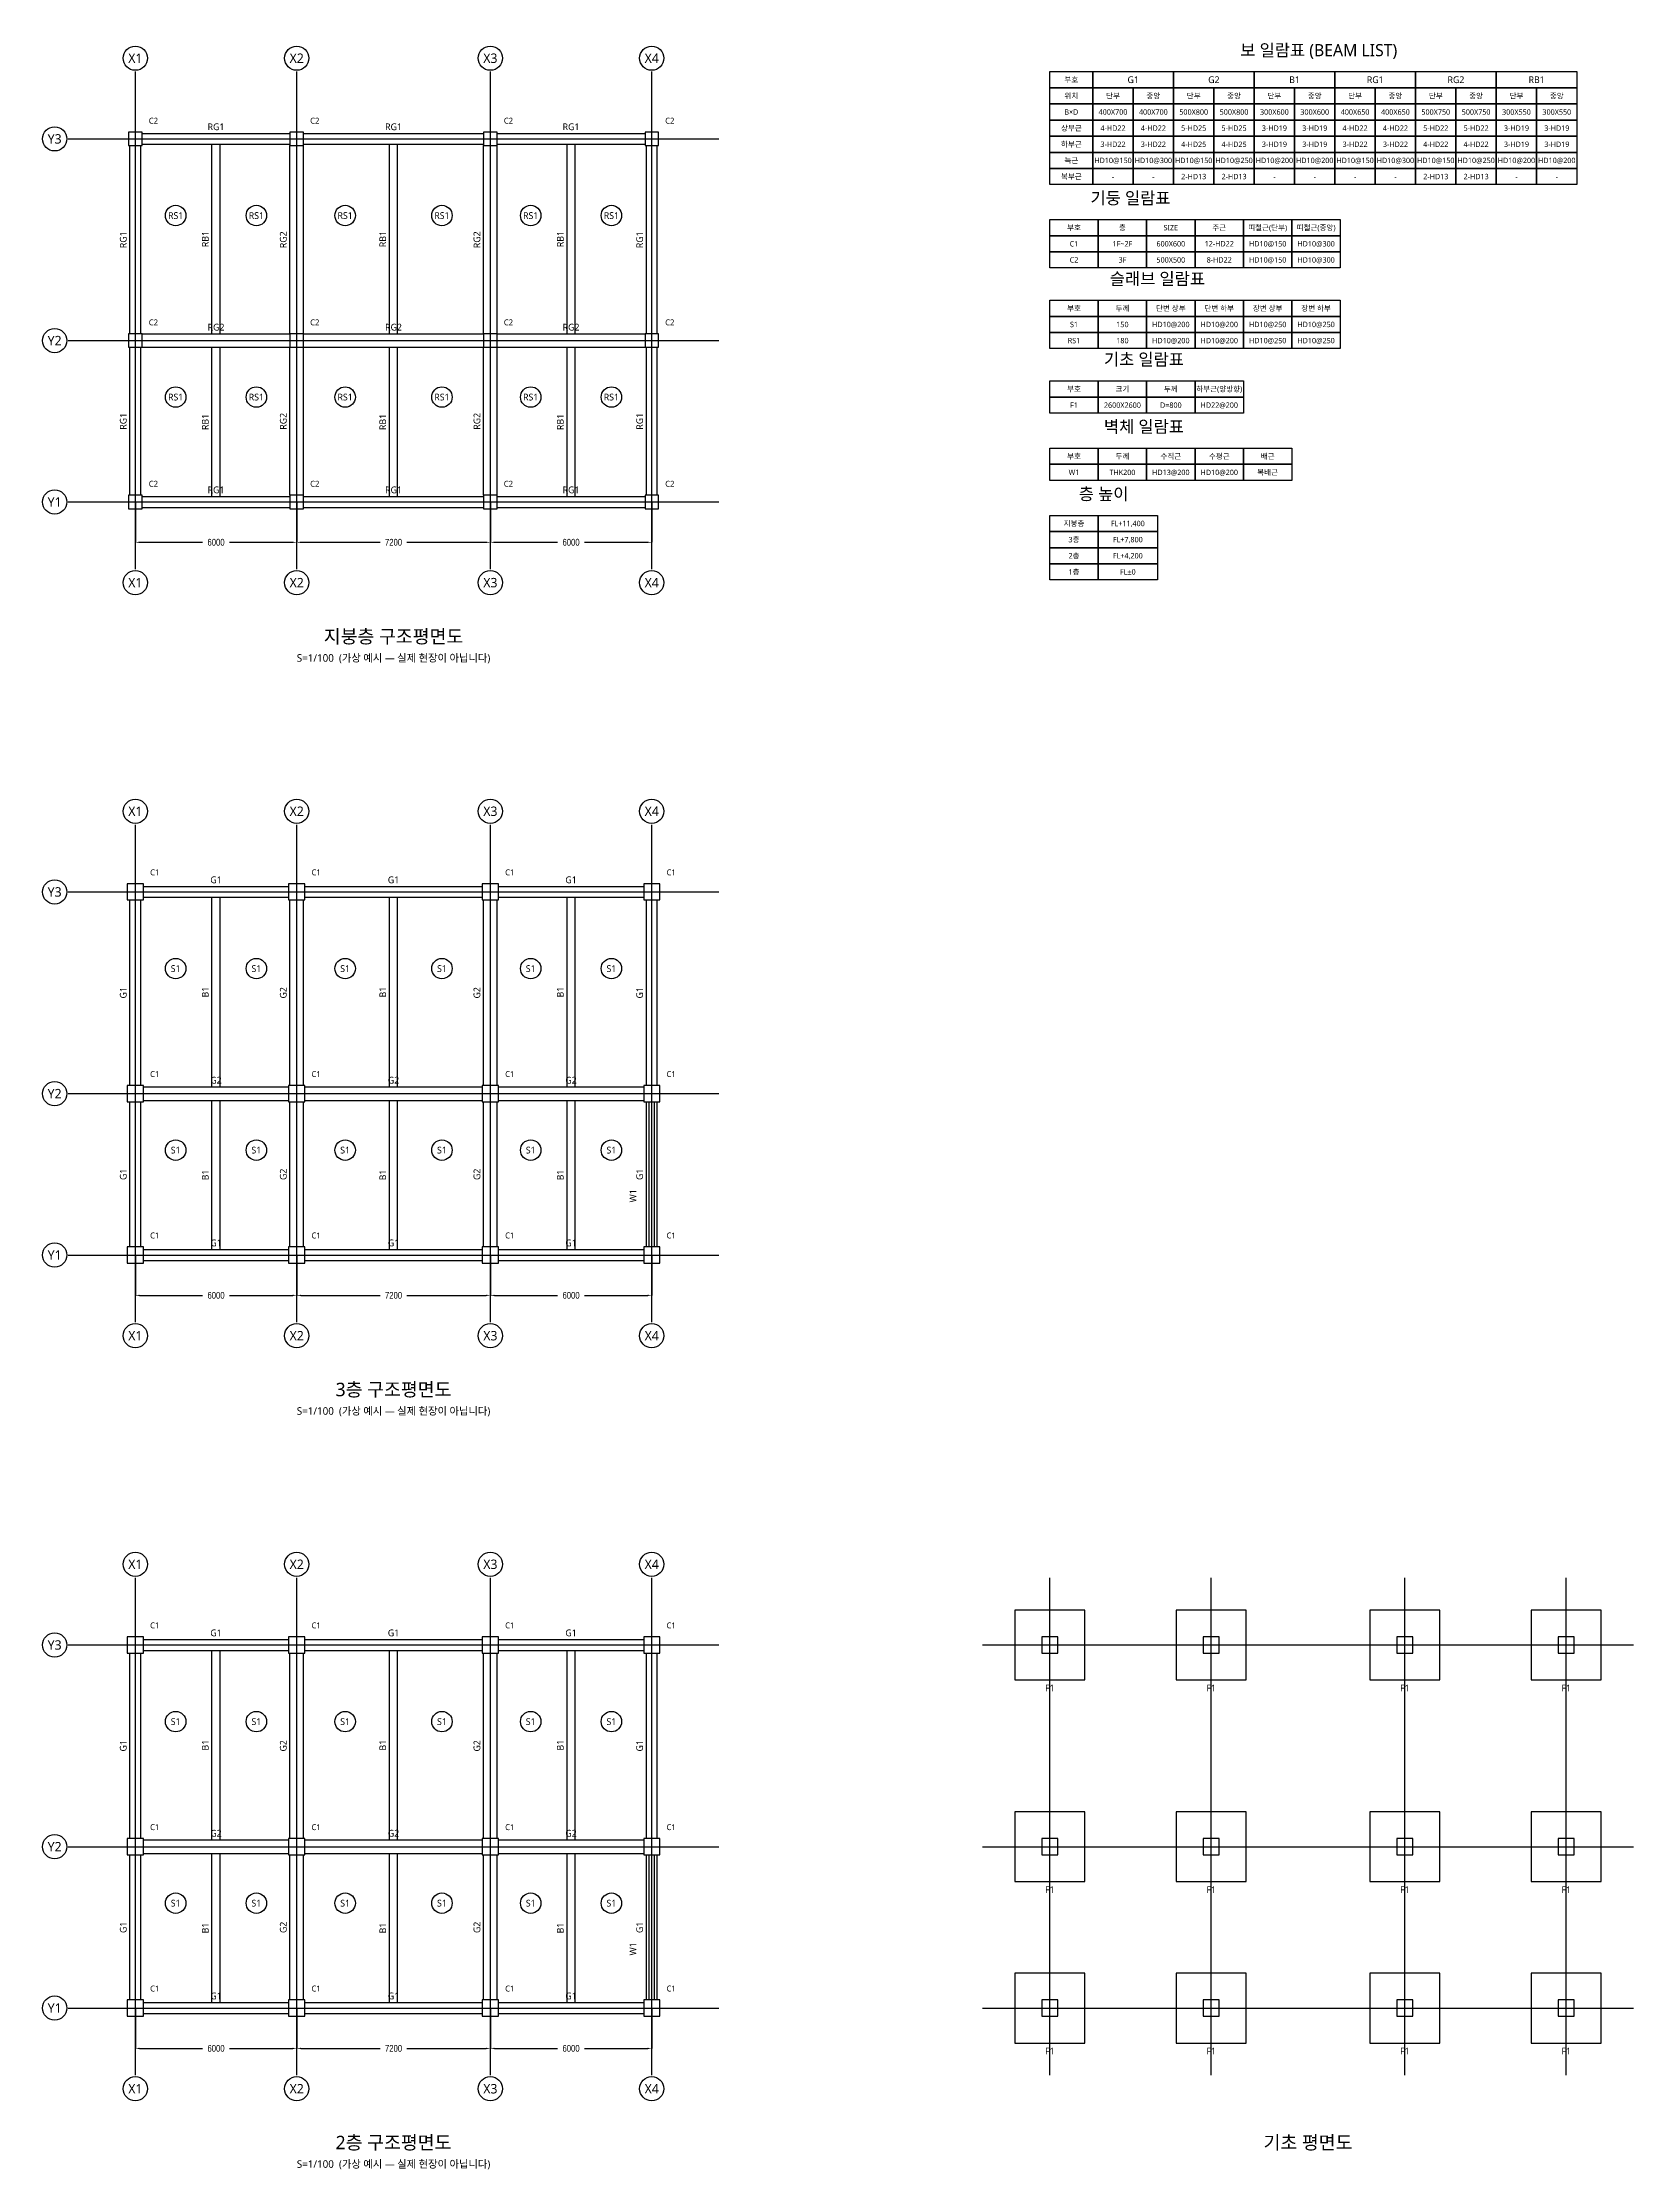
# Model space of a CAD drawing. Header units: millimetres. Extents: x -3450 to 55700, y -6002 to 73083.
import ezdxf
from ezdxf.enums import TextEntityAlignment as Align

# ---------------------------------------------------------------- set-up
doc = ezdxf.new("R2010")
doc.units = ezdxf.units.MM
for name, color, linetype in [('S-BEAM', 3, 'Continuous'), ('S-BEAM-TXT', 2, 'Continuous'), ('S-COLU', 7, 'Continuous'), ('S-DIMS', 8, 'Continuous'), ('S-FOOT', 6, 'Continuous'), ('S-GRID', 1, 'Continuous'), ('S-SLAB-TXT', 4, 'Continuous'), ('S-TABLE', 7, 'Continuous'), ('S-TABLE-TXT', 7, 'Continuous'), ('S-TITLE', 7, 'Continuous'), ('S-WALL', 5, 'Continuous')]:
    doc.layers.add(name, color=color, linetype=linetype)
doc.styles.add('KOR', font='malgun.ttf')
doc.styles.add('OpenSansCondensed-Light', font='OpenSansCondensed-Light.ttf')
doc.dimstyles.get("Standard").update_dxf_attribs({"dimtxt": 2.5, "dimasz": 2.5, "dimexe": 1.25, "dimexo": 0.625, "dimtad": 1, "dimcen": 2.5, "dimazin": 3, "dimtfac": 1, "dimtmove": 0, "dimatfit": 3})

# ---------------------------------------------------------------- blocks, each defined once
blk = doc.blocks.new('_CLOSEDFILLED')
at = {"color": 0, "linetype": 'BYBLOCK'}
blk.add_solid([(-1, 0.16), (0, 0), (-1, -0.16)], dxfattribs=at)
blk = doc.blocks.new('*D1')
for p, q in [((0, 0), (0, -1500)), ((6000, 0), (6000, -1500)), ((150, -1500), (2500, -1500)), ((3500, -1500), (5850, -1500))]:
    blk.add_line(p, q)
at = {"layer": 'Defpoints'}
for p in [(0, 0), (6000, 0), (0, -1500)]:
    blk.add_point(p, dxfattribs=at)
at = {"layer": 'S-DIMS', "xscale": 150, "yscale": 150, "rotation": 180}
blk.add_blockref('_CLOSEDFILLED', (0, -1500), dxfattribs=at)
at = {"layer": 'S-DIMS', "xscale": 150, "yscale": 150}
blk.add_blockref('_CLOSEDFILLED', (6000, -1500), dxfattribs=at)
at = {"layer": 'S-DIMS', "insert": (3000, -1500), "char_height": 250, "attachment_point": 5, "style": 'OpenSansCondensed-Light'}
blk.add_mtext('6000', dxfattribs=at)
blk = doc.blocks.new('*D2')
for p, q in [((6000, 0), (6000, -1500)), ((13200, 0), (13200, -1500)), ((6150, -1500), (9100, -1500)), ((10100, -1500), (13050, -1500))]:
    blk.add_line(p, q)
at = {"layer": 'Defpoints'}
for p in [(6000, 0), (13200, 0), (6000, -1500)]:
    blk.add_point(p, dxfattribs=at)
at = {"layer": 'S-DIMS', "xscale": 150, "yscale": 150, "rotation": 180}
blk.add_blockref('_CLOSEDFILLED', (6000, -1500), dxfattribs=at)
at = {"layer": 'S-DIMS', "xscale": 150, "yscale": 150}
blk.add_blockref('_CLOSEDFILLED', (13200, -1500), dxfattribs=at)
at = {"layer": 'S-DIMS', "insert": (9600, -1500), "char_height": 250, "attachment_point": 5, "style": 'OpenSansCondensed-Light'}
blk.add_mtext('7200', dxfattribs=at)
blk = doc.blocks.new('*D3')
for p, q in [((13200, 0), (13200, -1500)), ((19200, 0), (19200, -1500)), ((13350, -1500), (15700, -1500)), ((16700, -1500), (19050, -1500))]:
    blk.add_line(p, q)
at = {"layer": 'Defpoints'}
for p in [(13200, 0), (19200, 0), (13200, -1500)]:
    blk.add_point(p, dxfattribs=at)
at = {"layer": 'S-DIMS', "xscale": 150, "yscale": 150, "rotation": 180}
blk.add_blockref('_CLOSEDFILLED', (13200, -1500), dxfattribs=at)
at = {"layer": 'S-DIMS', "xscale": 150, "yscale": 150}
blk.add_blockref('_CLOSEDFILLED', (19200, -1500), dxfattribs=at)
at = {"layer": 'S-DIMS', "insert": (16200, -1500), "char_height": 250, "attachment_point": 5, "style": 'OpenSansCondensed-Light'}
blk.add_mtext('6000', dxfattribs=at)
blk = doc.blocks.new('*D4')
for p, q in [((0, 28000), (0, 26500)), ((6000, 28000), (6000, 26500)), ((150, 26500), (2500, 26500)), ((3500, 26500), (5850, 26500))]:
    blk.add_line(p, q)
at = {"layer": 'Defpoints'}
for p in [(0, 28000), (6000, 28000), (0, 26500)]:
    blk.add_point(p, dxfattribs=at)
at = {"layer": 'S-DIMS', "xscale": 150, "yscale": 150, "rotation": 180}
blk.add_blockref('_CLOSEDFILLED', (0, 26500), dxfattribs=at)
at = {"layer": 'S-DIMS', "xscale": 150, "yscale": 150}
blk.add_blockref('_CLOSEDFILLED', (6000, 26500), dxfattribs=at)
at = {"layer": 'S-DIMS', "insert": (3000, 26500), "char_height": 250, "attachment_point": 5, "style": 'OpenSansCondensed-Light'}
blk.add_mtext('6000', dxfattribs=at)
blk = doc.blocks.new('*D5')
for p, q in [((6000, 28000), (6000, 26500)), ((13200, 28000), (13200, 26500)), ((6150, 26500), (9100, 26500)), ((10100, 26500), (13050, 26500))]:
    blk.add_line(p, q)
at = {"layer": 'Defpoints'}
for p in [(6000, 28000), (13200, 28000), (6000, 26500)]:
    blk.add_point(p, dxfattribs=at)
at = {"layer": 'S-DIMS', "xscale": 150, "yscale": 150, "rotation": 180}
blk.add_blockref('_CLOSEDFILLED', (6000, 26500), dxfattribs=at)
at = {"layer": 'S-DIMS', "xscale": 150, "yscale": 150}
blk.add_blockref('_CLOSEDFILLED', (13200, 26500), dxfattribs=at)
at = {"layer": 'S-DIMS', "insert": (9600, 26500), "char_height": 250, "attachment_point": 5, "style": 'OpenSansCondensed-Light'}
blk.add_mtext('7200', dxfattribs=at)
blk = doc.blocks.new('*D6')
for p, q in [((13200, 28000), (13200, 26500)), ((19200, 28000), (19200, 26500)), ((13350, 26500), (15700, 26500)), ((16700, 26500), (19050, 26500))]:
    blk.add_line(p, q)
at = {"layer": 'Defpoints'}
for p in [(13200, 28000), (19200, 28000), (13200, 26500)]:
    blk.add_point(p, dxfattribs=at)
at = {"layer": 'S-DIMS', "xscale": 150, "yscale": 150, "rotation": 180}
blk.add_blockref('_CLOSEDFILLED', (13200, 26500), dxfattribs=at)
at = {"layer": 'S-DIMS', "xscale": 150, "yscale": 150}
blk.add_blockref('_CLOSEDFILLED', (19200, 26500), dxfattribs=at)
at = {"layer": 'S-DIMS', "insert": (16200, 26500), "char_height": 250, "attachment_point": 5, "style": 'OpenSansCondensed-Light'}
blk.add_mtext('6000', dxfattribs=at)
blk = doc.blocks.new('*D7')
for p, q in [((0, 56000), (0, 54500)), ((6000, 56000), (6000, 54500)), ((150, 54500), (2500, 54500)), ((3500, 54500), (5850, 54500))]:
    blk.add_line(p, q)
at = {"layer": 'Defpoints'}
for p in [(0, 56000), (6000, 56000), (0, 54500)]:
    blk.add_point(p, dxfattribs=at)
at = {"layer": 'S-DIMS', "xscale": 150, "yscale": 150, "rotation": 180}
blk.add_blockref('_CLOSEDFILLED', (0, 54500), dxfattribs=at)
at = {"layer": 'S-DIMS', "xscale": 150, "yscale": 150}
blk.add_blockref('_CLOSEDFILLED', (6000, 54500), dxfattribs=at)
at = {"layer": 'S-DIMS', "insert": (3000, 54500), "char_height": 250, "attachment_point": 5, "style": 'OpenSansCondensed-Light'}
blk.add_mtext('6000', dxfattribs=at)
blk = doc.blocks.new('*D8')
for p, q in [((6000, 56000), (6000, 54500)), ((13200, 56000), (13200, 54500)), ((6150, 54500), (9100, 54500)), ((10100, 54500), (13050, 54500))]:
    blk.add_line(p, q)
at = {"layer": 'Defpoints'}
for p in [(6000, 56000), (13200, 56000), (6000, 54500)]:
    blk.add_point(p, dxfattribs=at)
at = {"layer": 'S-DIMS', "xscale": 150, "yscale": 150, "rotation": 180}
blk.add_blockref('_CLOSEDFILLED', (6000, 54500), dxfattribs=at)
at = {"layer": 'S-DIMS', "xscale": 150, "yscale": 150}
blk.add_blockref('_CLOSEDFILLED', (13200, 54500), dxfattribs=at)
at = {"layer": 'S-DIMS', "insert": (9600, 54500), "char_height": 250, "attachment_point": 5, "style": 'OpenSansCondensed-Light'}
blk.add_mtext('7200', dxfattribs=at)
blk = doc.blocks.new('*D9')
for p, q in [((13200, 56000), (13200, 54500)), ((19200, 56000), (19200, 54500)), ((13350, 54500), (15700, 54500)), ((16700, 54500), (19050, 54500))]:
    blk.add_line(p, q)
at = {"layer": 'Defpoints'}
for p in [(13200, 56000), (19200, 56000), (13200, 54500)]:
    blk.add_point(p, dxfattribs=at)
at = {"layer": 'S-DIMS', "xscale": 150, "yscale": 150, "rotation": 180}
blk.add_blockref('_CLOSEDFILLED', (13200, 54500), dxfattribs=at)
at = {"layer": 'S-DIMS', "xscale": 150, "yscale": 150}
blk.add_blockref('_CLOSEDFILLED', (19200, 54500), dxfattribs=at)
at = {"layer": 'S-DIMS', "insert": (16200, 54500), "char_height": 250, "attachment_point": 5, "style": 'OpenSansCondensed-Light'}
blk.add_mtext('6000', dxfattribs=at)

msp = doc.modelspace()

# ---------------------------------------------------------------- linework, layer by layer
at = {"layer": 'S-BEAM'}
for p, q in [((250, 69700), (5750, 69700)), ((6250, 69700), (12950, 69700)), ((13450, 69700), (18950, 69700)), ((-200, 62250), (-200, 69250)), ((200, 62250), (200, 69250)), ((250, 69300), (5750, 69300)), ((2850, 62250), (2850, 69300)), ((3150, 62250), (3150, 69300)), ((5750, 62250), (5750, 69250)), ((6250, 69300), (12950, 69300)), ((6250, 62250), (6250, 69250)), ((9450, 62250), (9450, 69300)), ((9750, 62250), (9750, 69300)), ((12950, 62250), (12950, 69250)), ((13450, 69300), (18950, 69300)), ((13450, 62250), (13450, 69250)), ((16050, 62250), (16050, 69300)), ((16350, 62250), (16350, 69300)), ((19000, 62250), (19000, 69250)), ((19400, 62250), (19400, 69250)), ((-200, 56250), (-200, 61750)), ((200, 56250), (200, 61750)), ((250, 62250), (5750, 62250)), ((250, 61750), (5750, 61750)), ((2850, 56200), (2850, 61750)), ((3150, 56200), (3150, 61750)), ((5750, 56250), (5750, 61750)), ((6250, 62250), (12950, 62250)), ((6250, 61750), (12950, 61750)), ((6250, 56250), (6250, 61750)), ((9450, 56200), (9450, 61750)), ((9750, 56200), (9750, 61750)), ((12950, 56250), (12950, 61750)), ((13450, 62250), (18950, 62250)), ((13450, 61750), (18950, 61750)), ((13450, 56250), (13450, 61750)), ((16050, 56200), (16050, 61750)), ((16350, 56200), (16350, 61750)), ((19000, 56250), (19000, 61750)), ((19400, 56250), (19400, 61750)), ((250, 56200), (5750, 56200)), ((6250, 56200), (12950, 56200)), ((13450, 56200), (18950, 56200)), ((250, 55800), (5750, 55800)), ((6250, 55800), (12950, 55800)), ((13450, 55800), (18950, 55800)), ((-200, 34300), (-200, 41200)), ((200, 34300), (200, 41200)), ((300, 41700), (5700, 41700)), ((300, 41300), (5700, 41300)), ((2850, 34250), (2850, 41300)), ((3150, 34250), (3150, 41300)), ((5750, 34300), (5750, 41200)), ((6250, 34300), (6250, 41200)), ((6300, 41700), (12900, 41700)), ((6300, 41300), (12900, 41300)), ((9450, 34250), (9450, 41300)), ((9750, 34250), (9750, 41300)), ((12950, 34300), (12950, 41200)), ((13450, 34300), (13450, 41200)), ((13500, 41700), (18900, 41700)), ((13500, 41300), (18900, 41300)), ((16050, 34250), (16050, 41300)), ((16350, 34250), (16350, 41300)), ((19000, 34300), (19000, 41200)), ((19400, 34300), (19400, 41200)), ((300, 34250), (5700, 34250)), ((6300, 34250), (12900, 34250)), ((13500, 34250), (18900, 34250)), ((-200, 28300), (-200, 33700)), ((200, 28300), (200, 33700)), ((300, 33750), (5700, 33750)), ((2850, 28200), (2850, 33750)), ((3150, 28200), (3150, 33750)), ((5750, 28300), (5750, 33700)), ((6250, 28300), (6250, 33700)), ((6300, 33750), (12900, 33750)), ((9450, 28200), (9450, 33750)), ((9750, 28200), (9750, 33750)), ((12950, 28300), (12950, 33700)), ((13450, 28300), (13450, 33700)), ((13500, 33750), (18900, 33750)), ((16050, 28200), (16050, 33750)), ((16350, 28200), (16350, 33750)), ((19000, 28300), (19000, 33700)), ((19400, 28300), (19400, 33700)), ((300, 28200), (5700, 28200)), ((300, 27800), (5700, 27800)), ((6300, 28200), (12900, 28200)), ((6300, 27800), (12900, 27800)), ((13500, 28200), (18900, 28200)), ((13500, 27800), (18900, 27800)), ((300, 13700), (5700, 13700)), ((6300, 13700), (12900, 13700)), ((13500, 13700), (18900, 13700)), ((-200, 6300), (-200, 13200)), ((200, 6300), (200, 13200)), ((300, 13300), (5700, 13300)), ((2850, 6250), (2850, 13300)), ((3150, 6250), (3150, 13300)), ((5750, 6300), (5750, 13200)), ((6250, 6300), (6250, 13200)), ((6300, 13300), (12900, 13300)), ((9450, 6250), (9450, 13300)), ((9750, 6250), (9750, 13300)), ((12950, 6300), (12950, 13200)), ((13450, 6300), (13450, 13200)), ((13500, 13300), (18900, 13300)), ((16050, 6250), (16050, 13300)), ((16350, 6250), (16350, 13300)), ((19000, 6300), (19000, 13200)), ((19400, 6300), (19400, 13200)), ((-200, 300), (-200, 5700)), ((200, 300), (200, 5700)), ((300, 6250), (5700, 6250)), ((300, 5750), (5700, 5750)), ((2850, 200), (2850, 5750)), ((3150, 200), (3150, 5750)), ((5750, 300), (5750, 5700)), ((6250, 300), (6250, 5700)), ((6300, 6250), (12900, 6250)), ((6300, 5750), (12900, 5750)), ((9450, 200), (9450, 5750)), ((9750, 200), (9750, 5750)), ((12950, 300), (12950, 5700)), ((13450, 300), (13450, 5700)), ((13500, 6250), (18900, 6250)), ((13500, 5750), (18900, 5750)), ((16050, 200), (16050, 5750)), ((16350, 200), (16350, 5750)), ((19000, 300), (19000, 5700)), ((19400, 300), (19400, 5700)), ((300, 200), (5700, 200)), ((6300, 200), (12900, 200)), ((13500, 200), (18900, 200)), ((300, -200), (5700, -200)), ((6300, -200), (12900, -200)), ((13500, -200), (18900, -200))]:
    msp.add_line(p, q, dxfattribs=at)
at = {"layer": 'S-COLU'}
for points in [[(-250, 69250), (250, 69250), (250, 69750), (-250, 69750)], [(5750, 69250), (6250, 69250), (6250, 69750), (5750, 69750)], [(12950, 69250), (13450, 69250), (13450, 69750), (12950, 69750)], [(18950, 69250), (19450, 69250), (19450, 69750), (18950, 69750)], [(-250, 61750), (250, 61750), (250, 62250), (-250, 62250)], [(5750, 61750), (6250, 61750), (6250, 62250), (5750, 62250)], [(12950, 61750), (13450, 61750), (13450, 62250), (12950, 62250)], [(18950, 61750), (19450, 61750), (19450, 62250), (18950, 62250)], [(-250, 55750), (250, 55750), (250, 56250), (-250, 56250)], [(5750, 55750), (6250, 55750), (6250, 56250), (5750, 56250)], [(12950, 55750), (13450, 55750), (13450, 56250), (12950, 56250)], [(18950, 55750), (19450, 55750), (19450, 56250), (18950, 56250)], [(-300, 41200), (300, 41200), (300, 41800), (-300, 41800)], [(5700, 41200), (6300, 41200), (6300, 41800), (5700, 41800)], [(12900, 41200), (13500, 41200), (13500, 41800), (12900, 41800)], [(18900, 41200), (19500, 41200), (19500, 41800), (18900, 41800)], [(-300, 33700), (300, 33700), (300, 34300), (-300, 34300)], [(5700, 33700), (6300, 33700), (6300, 34300), (5700, 34300)], [(12900, 33700), (13500, 33700), (13500, 34300), (12900, 34300)], [(18900, 33700), (19500, 33700), (19500, 34300), (18900, 34300)], [(-300, 27700), (300, 27700), (300, 28300), (-300, 28300)], [(5700, 27700), (6300, 27700), (6300, 28300), (5700, 28300)], [(12900, 27700), (13500, 27700), (13500, 28300), (12900, 28300)], [(18900, 27700), (19500, 27700), (19500, 28300), (18900, 28300)], [(-300, 13200), (300, 13200), (300, 13800), (-300, 13800)], [(5700, 13200), (6300, 13200), (6300, 13800), (5700, 13800)], [(12900, 13200), (13500, 13200), (13500, 13800), (12900, 13800)], [(18900, 13200), (19500, 13200), (19500, 13800), (18900, 13800)], [(33700, 13200), (34300, 13200), (34300, 13800), (33700, 13800)], [(39700, 13200), (40300, 13200), (40300, 13800), (39700, 13800)], [(46900, 13200), (47500, 13200), (47500, 13800), (46900, 13800)], [(52900, 13200), (53500, 13200), (53500, 13800), (52900, 13800)], [(-300, 5700), (300, 5700), (300, 6300), (-300, 6300)], [(5700, 5700), (6300, 5700), (6300, 6300), (5700, 6300)], [(12900, 5700), (13500, 5700), (13500, 6300), (12900, 6300)], [(18900, 5700), (19500, 5700), (19500, 6300), (18900, 6300)], [(33700, 5700), (34300, 5700), (34300, 6300), (33700, 6300)], [(39700, 5700), (40300, 5700), (40300, 6300), (39700, 6300)], [(46900, 5700), (47500, 5700), (47500, 6300), (46900, 6300)], [(52900, 5700), (53500, 5700), (53500, 6300), (52900, 6300)], [(-300, -300), (300, -300), (300, 300), (-300, 300)], [(5700, -300), (6300, -300), (6300, 300), (5700, 300)], [(12900, -300), (13500, -300), (13500, 300), (12900, 300)], [(18900, -300), (19500, -300), (19500, 300), (18900, 300)], [(33700, -300), (34300, -300), (34300, 300), (33700, 300)], [(39700, -300), (40300, -300), (40300, 300), (39700, 300)], [(46900, -300), (47500, -300), (47500, 300), (46900, 300)], [(52900, -300), (53500, -300), (53500, 300), (52900, 300)]]:
    msp.add_lwpolyline(points, close=True, dxfattribs=at)
at = {"layer": 'S-FOOT'}
for points in [[(32700, 12200), (35300, 12200), (35300, 14800), (32700, 14800)], [(38700, 12200), (41300, 12200), (41300, 14800), (38700, 14800)], [(45900, 12200), (48500, 12200), (48500, 14800), (45900, 14800)], [(51900, 12200), (54500, 12200), (54500, 14800), (51900, 14800)], [(32700, 4700), (35300, 4700), (35300, 7300), (32700, 7300)], [(38700, 4700), (41300, 4700), (41300, 7300), (38700, 7300)], [(45900, 4700), (48500, 4700), (48500, 7300), (45900, 7300)], [(51900, 4700), (54500, 4700), (54500, 7300), (51900, 7300)], [(32700, -1300), (35300, -1300), (35300, 1300), (32700, 1300)], [(38700, -1300), (41300, -1300), (41300, 1300), (38700, 1300)], [(45900, -1300), (48500, -1300), (48500, 1300), (45900, 1300)], [(51900, -1300), (54500, -1300), (54500, 1300), (51900, 1300)]]:
    msp.add_lwpolyline(points, close=True, dxfattribs=at)
at = {"layer": 'S-GRID'}
for p, q in [((0, 53500), (0, 72000)), ((6000, 53500), (6000, 72000)), ((13200, 53500), (13200, 72000)), ((19200, 53500), (19200, 72000)), ((-2500, 69500), (21700, 69500)), ((-2500, 62000), (21700, 62000)), ((-2500, 56000), (21700, 56000)), ((0, 25500), (0, 44000)), ((6000, 25500), (6000, 44000)), ((13200, 25500), (13200, 44000)), ((19200, 25500), (19200, 44000)), ((-2500, 41500), (21700, 41500)), ((-2500, 34000), (21700, 34000)), ((-2500, 28000), (21700, 28000)), ((0, -2500), (0, 16000)), ((6000, -2500), (6000, 16000)), ((13200, -2500), (13200, 16000)), ((19200, -2500), (19200, 16000)), ((34000, -2500), (34000, 16000)), ((40000, -2500), (40000, 16000)), ((47200, -2500), (47200, 16000)), ((53200, -2500), (53200, 16000)), ((-2500, 13500), (21700, 13500)), ((31500, 13500), (55700, 13500)), ((-2500, 6000), (21700, 6000)), ((31500, 6000), (55700, 6000)), ((-2500, 0), (21700, 0)), ((31500, 0), (55700, 0))]:
    msp.add_line(p, q, dxfattribs=at)
for centre in [(0, 72500), (6000, 72500), (13200, 72500), (19200, 72500), (-3000, 69500), (-3000, 62000), (-3000, 56000), (0, 53000), (6000, 53000), (13200, 53000), (19200, 53000), (0, 44500), (6000, 44500), (13200, 44500), (19200, 44500), (-3000, 41500), (-3000, 34000), (-3000, 28000), (0, 25000), (6000, 25000), (13200, 25000), (19200, 25000), (0, 16500), (6000, 16500), (13200, 16500), (19200, 16500), (-3000, 13500), (-3000, 6000), (-3000, 0), (0, -3000), (6000, -3000), (13200, -3000), (19200, -3000)]:
    msp.add_circle(centre, 450, dxfattribs=at)
at = {"layer": 'S-SLAB-TXT'}
for centre in [(1500, 66650), (4500, 66650), (7800, 66650), (11400, 66650), (14700, 66650), (17700, 66650), (1500, 59900), (4500, 59900), (7800, 59900), (11400, 59900), (14700, 59900), (17700, 59900), (1500, 38650), (4500, 38650), (7800, 38650), (11400, 38650), (14700, 38650), (17700, 38650), (1500, 31900), (4500, 31900), (7800, 31900), (11400, 31900), (14700, 31900), (17700, 31900), (1500, 10650), (4500, 10650), (7800, 10650), (11400, 10650), (14700, 10650), (17700, 10650), (1500, 3900), (4500, 3900), (7800, 3900), (11400, 3900), (14700, 3900), (17700, 3900)]:
    msp.add_circle(centre, 380, dxfattribs=at)
at = {"layer": 'S-TABLE'}
for points in [[(34000, 72000), (35600, 72000), (35600, 71400), (34000, 71400)], [(35600, 72000), (38600, 72000), (38600, 71400), (35600, 71400)], [(38600, 72000), (41600, 72000), (41600, 71400), (38600, 71400)], [(41600, 72000), (44600, 72000), (44600, 71400), (41600, 71400)], [(44600, 72000), (47600, 72000), (47600, 71400), (44600, 71400)], [(47600, 72000), (50600, 72000), (50600, 71400), (47600, 71400)], [(50600, 72000), (53600, 72000), (53600, 71400), (50600, 71400)], [(34000, 71400), (35600, 71400), (35600, 70800), (34000, 70800)], [(35600, 71400), (37100, 71400), (37100, 70800), (35600, 70800)], [(37100, 71400), (38600, 71400), (38600, 70800), (37100, 70800)], [(38600, 71400), (40100, 71400), (40100, 70800), (38600, 70800)], [(40100, 71400), (41600, 71400), (41600, 70800), (40100, 70800)], [(41600, 71400), (43100, 71400), (43100, 70800), (41600, 70800)], [(43100, 71400), (44600, 71400), (44600, 70800), (43100, 70800)], [(44600, 71400), (46100, 71400), (46100, 70800), (44600, 70800)], [(46100, 71400), (47600, 71400), (47600, 70800), (46100, 70800)], [(47600, 71400), (49100, 71400), (49100, 70800), (47600, 70800)], [(49100, 71400), (50600, 71400), (50600, 70800), (49100, 70800)], [(50600, 71400), (52100, 71400), (52100, 70800), (50600, 70800)], [(52100, 71400), (53600, 71400), (53600, 70800), (52100, 70800)], [(34000, 70800), (35600, 70800), (35600, 70200), (34000, 70200)], [(35600, 70800), (37100, 70800), (37100, 70200), (35600, 70200)], [(37100, 70800), (38600, 70800), (38600, 70200), (37100, 70200)], [(38600, 70800), (40100, 70800), (40100, 70200), (38600, 70200)], [(40100, 70800), (41600, 70800), (41600, 70200), (40100, 70200)], [(41600, 70800), (43100, 70800), (43100, 70200), (41600, 70200)], [(43100, 70800), (44600, 70800), (44600, 70200), (43100, 70200)], [(44600, 70800), (46100, 70800), (46100, 70200), (44600, 70200)], [(46100, 70800), (47600, 70800), (47600, 70200), (46100, 70200)], [(47600, 70800), (49100, 70800), (49100, 70200), (47600, 70200)], [(49100, 70800), (50600, 70800), (50600, 70200), (49100, 70200)], [(50600, 70800), (52100, 70800), (52100, 70200), (50600, 70200)], [(52100, 70800), (53600, 70800), (53600, 70200), (52100, 70200)], [(34000, 70200), (35600, 70200), (35600, 69600), (34000, 69600)], [(34000, 69600), (35600, 69600), (35600, 69000), (34000, 69000)], [(35600, 70200), (37100, 70200), (37100, 69600), (35600, 69600)], [(35600, 69600), (37100, 69600), (37100, 69000), (35600, 69000)], [(37100, 70200), (38600, 70200), (38600, 69600), (37100, 69600)], [(37100, 69600), (38600, 69600), (38600, 69000), (37100, 69000)], [(38600, 70200), (40100, 70200), (40100, 69600), (38600, 69600)], [(38600, 69600), (40100, 69600), (40100, 69000), (38600, 69000)], [(40100, 70200), (41600, 70200), (41600, 69600), (40100, 69600)], [(40100, 69600), (41600, 69600), (41600, 69000), (40100, 69000)], [(41600, 70200), (43100, 70200), (43100, 69600), (41600, 69600)], [(41600, 69600), (43100, 69600), (43100, 69000), (41600, 69000)], [(43100, 70200), (44600, 70200), (44600, 69600), (43100, 69600)], [(43100, 69600), (44600, 69600), (44600, 69000), (43100, 69000)], [(44600, 70200), (46100, 70200), (46100, 69600), (44600, 69600)], [(44600, 69600), (46100, 69600), (46100, 69000), (44600, 69000)], [(46100, 70200), (47600, 70200), (47600, 69600), (46100, 69600)], [(46100, 69600), (47600, 69600), (47600, 69000), (46100, 69000)], [(47600, 70200), (49100, 70200), (49100, 69600), (47600, 69600)], [(47600, 69600), (49100, 69600), (49100, 69000), (47600, 69000)], [(49100, 70200), (50600, 70200), (50600, 69600), (49100, 69600)], [(49100, 69600), (50600, 69600), (50600, 69000), (49100, 69000)], [(50600, 70200), (52100, 70200), (52100, 69600), (50600, 69600)], [(50600, 69600), (52100, 69600), (52100, 69000), (50600, 69000)], [(52100, 70200), (53600, 70200), (53600, 69600), (52100, 69600)], [(52100, 69600), (53600, 69600), (53600, 69000), (52100, 69000)], [(34000, 69000), (35600, 69000), (35600, 68400), (34000, 68400)], [(35600, 69000), (37100, 69000), (37100, 68400), (35600, 68400)], [(37100, 69000), (38600, 69000), (38600, 68400), (37100, 68400)], [(38600, 69000), (40100, 69000), (40100, 68400), (38600, 68400)], [(40100, 69000), (41600, 69000), (41600, 68400), (40100, 68400)], [(41600, 69000), (43100, 69000), (43100, 68400), (41600, 68400)], [(43100, 69000), (44600, 69000), (44600, 68400), (43100, 68400)], [(44600, 69000), (46100, 69000), (46100, 68400), (44600, 68400)], [(46100, 69000), (47600, 69000), (47600, 68400), (46100, 68400)], [(47600, 69000), (49100, 69000), (49100, 68400), (47600, 68400)], [(49100, 69000), (50600, 69000), (50600, 68400), (49100, 68400)], [(50600, 69000), (52100, 69000), (52100, 68400), (50600, 68400)], [(52100, 69000), (53600, 69000), (53600, 68400), (52100, 68400)], [(34000, 68400), (35600, 68400), (35600, 67800), (34000, 67800)], [(35600, 68400), (37100, 68400), (37100, 67800), (35600, 67800)], [(37100, 68400), (38600, 68400), (38600, 67800), (37100, 67800)], [(38600, 68400), (40100, 68400), (40100, 67800), (38600, 67800)], [(40100, 68400), (41600, 68400), (41600, 67800), (40100, 67800)], [(41600, 68400), (43100, 68400), (43100, 67800), (41600, 67800)], [(43100, 68400), (44600, 68400), (44600, 67800), (43100, 67800)], [(44600, 68400), (46100, 68400), (46100, 67800), (44600, 67800)], [(46100, 68400), (47600, 68400), (47600, 67800), (46100, 67800)], [(47600, 68400), (49100, 68400), (49100, 67800), (47600, 67800)], [(49100, 68400), (50600, 68400), (50600, 67800), (49100, 67800)], [(50600, 68400), (52100, 68400), (52100, 67800), (50600, 67800)], [(52100, 68400), (53600, 68400), (53600, 67800), (52100, 67800)], [(34000, 66500), (35800, 66500), (35800, 65900), (34000, 65900)], [(35800, 66500), (37600, 66500), (37600, 65900), (35800, 65900)], [(37600, 66500), (39400, 66500), (39400, 65900), (37600, 65900)], [(39400, 66500), (41200, 66500), (41200, 65900), (39400, 65900)], [(41200, 66500), (43000, 66500), (43000, 65900), (41200, 65900)], [(43000, 66500), (44800, 66500), (44800, 65900), (43000, 65900)], [(34000, 65900), (35800, 65900), (35800, 65300), (34000, 65300)], [(35800, 65900), (37600, 65900), (37600, 65300), (35800, 65300)], [(37600, 65900), (39400, 65900), (39400, 65300), (37600, 65300)], [(39400, 65900), (41200, 65900), (41200, 65300), (39400, 65300)], [(41200, 65900), (43000, 65900), (43000, 65300), (41200, 65300)], [(43000, 65900), (44800, 65900), (44800, 65300), (43000, 65300)], [(34000, 65300), (35800, 65300), (35800, 64700), (34000, 64700)], [(35800, 65300), (37600, 65300), (37600, 64700), (35800, 64700)], [(37600, 65300), (39400, 65300), (39400, 64700), (37600, 64700)], [(39400, 65300), (41200, 65300), (41200, 64700), (39400, 64700)], [(41200, 65300), (43000, 65300), (43000, 64700), (41200, 64700)], [(43000, 65300), (44800, 65300), (44800, 64700), (43000, 64700)], [(34000, 63500), (35800, 63500), (35800, 62900), (34000, 62900)], [(35800, 63500), (37600, 63500), (37600, 62900), (35800, 62900)], [(37600, 63500), (39400, 63500), (39400, 62900), (37600, 62900)], [(39400, 63500), (41200, 63500), (41200, 62900), (39400, 62900)], [(41200, 63500), (43000, 63500), (43000, 62900), (41200, 62900)], [(43000, 63500), (44800, 63500), (44800, 62900), (43000, 62900)], [(34000, 62900), (35800, 62900), (35800, 62300), (34000, 62300)], [(35800, 62900), (37600, 62900), (37600, 62300), (35800, 62300)], [(37600, 62900), (39400, 62900), (39400, 62300), (37600, 62300)], [(39400, 62900), (41200, 62900), (41200, 62300), (39400, 62300)], [(41200, 62900), (43000, 62900), (43000, 62300), (41200, 62300)], [(43000, 62900), (44800, 62900), (44800, 62300), (43000, 62300)], [(34000, 62300), (35800, 62300), (35800, 61700), (34000, 61700)], [(35800, 62300), (37600, 62300), (37600, 61700), (35800, 61700)], [(37600, 62300), (39400, 62300), (39400, 61700), (37600, 61700)], [(39400, 62300), (41200, 62300), (41200, 61700), (39400, 61700)], [(41200, 62300), (43000, 62300), (43000, 61700), (41200, 61700)], [(43000, 62300), (44800, 62300), (44800, 61700), (43000, 61700)], [(34000, 60500), (35800, 60500), (35800, 59900), (34000, 59900)], [(35800, 60500), (37600, 60500), (37600, 59900), (35800, 59900)], [(37600, 60500), (39400, 60500), (39400, 59900), (37600, 59900)], [(39400, 60500), (41200, 60500), (41200, 59900), (39400, 59900)], [(34000, 59900), (35800, 59900), (35800, 59300), (34000, 59300)], [(35800, 59900), (37600, 59900), (37600, 59300), (35800, 59300)], [(37600, 59900), (39400, 59900), (39400, 59300), (37600, 59300)], [(39400, 59900), (41200, 59900), (41200, 59300), (39400, 59300)], [(34000, 58000), (35800, 58000), (35800, 57400), (34000, 57400)], [(35800, 58000), (37600, 58000), (37600, 57400), (35800, 57400)], [(37600, 58000), (39400, 58000), (39400, 57400), (37600, 57400)], [(39400, 58000), (41200, 58000), (41200, 57400), (39400, 57400)], [(41200, 58000), (43000, 58000), (43000, 57400), (41200, 57400)], [(34000, 57400), (35800, 57400), (35800, 56800), (34000, 56800)], [(35800, 57400), (37600, 57400), (37600, 56800), (35800, 56800)], [(37600, 57400), (39400, 57400), (39400, 56800), (37600, 56800)], [(39400, 57400), (41200, 57400), (41200, 56800), (39400, 56800)], [(41200, 57400), (43000, 57400), (43000, 56800), (41200, 56800)], [(34000, 55500), (35800, 55500), (35800, 54900), (34000, 54900)], [(35800, 55500), (38000, 55500), (38000, 54900), (35800, 54900)], [(34000, 54900), (35800, 54900), (35800, 54300), (34000, 54300)], [(35800, 54900), (38000, 54900), (38000, 54300), (35800, 54300)], [(34000, 54300), (35800, 54300), (35800, 53700), (34000, 53700)], [(35800, 54300), (38000, 54300), (38000, 53700), (35800, 53700)], [(34000, 53700), (35800, 53700), (35800, 53100), (34000, 53100)], [(35800, 53700), (38000, 53700), (38000, 53100), (35800, 53100)]]:
    msp.add_lwpolyline(points, close=True, dxfattribs=at)
at = {"layer": 'S-WALL'}
for p, q in [((19100, 28300), (19100, 33700)), ((19300, 28300), (19300, 33700)), ((19100, 300), (19100, 5700)), ((19300, 300), (19300, 5700))]:
    msp.add_line(p, q, dxfattribs=at)

# ---------------------------------------------------------------- texts
at = {"layer": 'S-BEAM-TXT', "style": 'KOR'}
for s, p in [('RG1', (3000, 69950)), ('RG1', (9600, 69950)), ('RG1', (16200, 69950)), ('RG2', (3000, 62500)), ('RG2', (9600, 62500)), ('RG2', (16200, 62500)), ('RG1', (3000, 56450)), ('RG1', (9600, 56450)), ('RG1', (16200, 56450)), ('G1', (3000, 41950)), ('G1', (9600, 41950)), ('G1', (16200, 41950)), ('G2', (3000, 34500)), ('G2', (9600, 34500)), ('G2', (16200, 34500)), ('G1', (3000, 28450)), ('G1', (9600, 28450)), ('G1', (16200, 28450)), ('G1', (3000, 13950)), ('G1', (9600, 13950)), ('G1', (16200, 13950)), ('G2', (3000, 6500)), ('G2', (9600, 6500)), ('G2', (16200, 6500)), ('G1', (3000, 450)), ('G1', (9600, 450)), ('G1', (16200, 450))]:
    msp.add_text(s, height=250, dxfattribs=at).set_placement(p, align=Align.MIDDLE_CENTER)
for s, p in [('RG1', (-450, 65750)), ('RB1', (2600, 65775)), ('RG2', (5500, 65750)), ('RB1', (9200, 65775)), ('RG2', (12700, 65750)), ('RB1', (15800, 65775)), ('RG1', (18750, 65750)), ('RG1', (-450, 59000)), ('RB1', (2600, 58975)), ('RG2', (5500, 59000)), ('RB1', (9200, 58975)), ('RG2', (12700, 59000)), ('RB1', (15800, 58975)), ('RG1', (18750, 59000)), ('G1', (-450, 37750)), ('B1', (2600, 37775)), ('G2', (5500, 37750)), ('B1', (9200, 37775)), ('G2', (12700, 37750)), ('B1', (15800, 37775)), ('G1', (18750, 37750)), ('G1', (-450, 31000)), ('B1', (2600, 30975)), ('G2', (5500, 31000)), ('B1', (9200, 30975)), ('G2', (12700, 31000)), ('B1', (15800, 30975)), ('G1', (18750, 31000)), ('G1', (-450, 9750)), ('B1', (2600, 9775)), ('G2', (5500, 9750)), ('B1', (9200, 9775)), ('G2', (12700, 9750)), ('B1', (15800, 9775)), ('G1', (18750, 9750)), ('G2', (5500, 3000)), ('G2', (12700, 3000)), ('G1', (-450, 3000)), ('B1', (2600, 2975)), ('B1', (9200, 2975)), ('B1', (15800, 2975)), ('G1', (18750, 3000))]:
    msp.add_text(s, height=250, rotation=90, dxfattribs=at).set_placement(p, align=Align.MIDDLE_CENTER)
at = {"layer": 'S-COLU', "style": 'KOR'}
for s, p in [('C2', (500, 70000)), ('C2', (6500, 70000)), ('C2', (13700, 70000)), ('C2', (19700, 70000)), ('C2', (500, 62500)), ('C2', (6500, 62500)), ('C2', (13700, 62500)), ('C2', (19700, 62500)), ('C2', (500, 56500)), ('C2', (6500, 56500)), ('C2', (13700, 56500)), ('C2', (19700, 56500)), ('C1', (550, 42050)), ('C1', (6550, 42050)), ('C1', (13750, 42050)), ('C1', (19750, 42050)), ('C1', (550, 34550)), ('C1', (6550, 34550)), ('C1', (13750, 34550)), ('C1', (19750, 34550)), ('C1', (550, 28550)), ('C1', (6550, 28550)), ('C1', (13750, 28550)), ('C1', (19750, 28550)), ('C1', (550, 14050)), ('C1', (6550, 14050)), ('C1', (13750, 14050)), ('C1', (19750, 14050)), ('C1', (550, 6550)), ('C1', (6550, 6550)), ('C1', (13750, 6550)), ('C1', (19750, 6550)), ('C1', (550, 550)), ('C1', (6550, 550)), ('C1', (13750, 550)), ('C1', (19750, 550))]:
    msp.add_text(s, height=220, dxfattribs=at).set_placement(p, align=Align.BOTTOM_LEFT)
at = {"layer": 'S-FOOT', "style": 'KOR'}
for p in [(34000, 11900), (40000, 11900), (47200, 11900), (53200, 11900), (34000, 4400), (40000, 4400), (47200, 4400), (53200, 4400), (34000, -1600), (40000, -1600), (47200, -1600), (53200, -1600)]:
    msp.add_text('F1', height=250, dxfattribs=at).set_placement(p, align=Align.MIDDLE_CENTER)
at = {"layer": 'S-GRID', "style": 'KOR'}
for s, p in [('X1', (0, 72500)), ('X2', (6000, 72500)), ('X3', (13200, 72500)), ('X4', (19200, 72500)), ('Y3', (-3000, 69500)), ('Y2', (-3000, 62000)), ('Y1', (-3000, 56000)), ('X1', (0, 53000)), ('X2', (6000, 53000)), ('X3', (13200, 53000)), ('X4', (19200, 53000)), ('X1', (0, 44500)), ('X2', (6000, 44500)), ('X3', (13200, 44500)), ('X4', (19200, 44500)), ('Y3', (-3000, 41500)), ('Y2', (-3000, 34000)), ('Y1', (-3000, 28000)), ('X1', (0, 25000)), ('X2', (6000, 25000)), ('X3', (13200, 25000)), ('X4', (19200, 25000)), ('X1', (0, 16500)), ('X2', (6000, 16500)), ('X3', (13200, 16500)), ('X4', (19200, 16500)), ('Y3', (-3000, 13500)), ('Y2', (-3000, 6000)), ('Y1', (-3000, 0)), ('X1', (0, -3000)), ('X2', (6000, -3000)), ('X3', (13200, -3000)), ('X4', (19200, -3000))]:
    msp.add_text(s, height=350, dxfattribs=at).set_placement(p, align=Align.MIDDLE_CENTER)
at = {"layer": 'S-SLAB-TXT', "style": 'KOR'}
for s, p in [('RS1', (1500, 66650)), ('RS1', (4500, 66650)), ('RS1', (7800, 66650)), ('RS1', (11400, 66650)), ('RS1', (14700, 66650)), ('RS1', (17700, 66650)), ('RS1', (1500, 59900)), ('RS1', (4500, 59900)), ('RS1', (7800, 59900)), ('RS1', (11400, 59900)), ('RS1', (14700, 59900)), ('RS1', (17700, 59900)), ('S1', (1500, 38650)), ('S1', (4500, 38650)), ('S1', (7800, 38650)), ('S1', (11400, 38650)), ('S1', (14700, 38650)), ('S1', (17700, 38650)), ('S1', (1500, 31900)), ('S1', (4500, 31900)), ('S1', (7800, 31900)), ('S1', (11400, 31900)), ('S1', (14700, 31900)), ('S1', (17700, 31900)), ('S1', (1500, 10650)), ('S1', (4500, 10650)), ('S1', (7800, 10650)), ('S1', (11400, 10650)), ('S1', (14700, 10650)), ('S1', (17700, 10650)), ('S1', (1500, 3900)), ('S1', (4500, 3900)), ('S1', (7800, 3900)), ('S1', (11400, 3900)), ('S1', (14700, 3900)), ('S1', (17700, 3900))]:
    msp.add_text(s, height=250, dxfattribs=at).set_placement(p, align=Align.MIDDLE_CENTER)
at = {"layer": 'S-TABLE-TXT', "style": 'KOR'}
for s, height, p in [('보 일람표 (BEAM LIST)', 450, (44000, 72800)), ('위치', 200, (34800, 71100)), ('부호', 200, (34800, 71700)), ('단부', 200, (36350, 71100)), ('G1', 250, (37100, 71700)), ('중앙', 200, (37850, 71100)), ('단부', 200, (39350, 71100)), ('G2', 250, (40100, 71700)), ('중앙', 200, (40850, 71100)), ('단부', 200, (42350, 71100)), ('B1', 250, (43100, 71700)), ('중앙', 200, (43850, 71100)), ('단부', 200, (45350, 71100)), ('RG1', 250, (46100, 71700)), ('중앙', 200, (46850, 71100)), ('단부', 200, (48350, 71100)), ('RG2', 250, (49100, 71700)), ('중앙', 200, (49850, 71100)), ('단부', 200, (51350, 71100)), ('RB1', 250, (52100, 71700)), ('중앙', 200, (52850, 71100)), ('B×D', 200, (34800, 70500)), ('400X700', 200, (36350, 70500)), ('400X700', 200, (37850, 70500)), ('500X800', 200, (39350, 70500)), ('500X800', 200, (40850, 70500)), ('300X600', 200, (42350, 70500)), ('300X600', 200, (43850, 70500)), ('400X650', 200, (45350, 70500)), ('400X650', 200, (46850, 70500)), ('500X750', 200, (48350, 70500)), ('500X750', 200, (49850, 70500)), ('300X550', 200, (51350, 70500)), ('300X550', 200, (52850, 70500)), ('상부근', 200, (34800, 69900)), ('4-HD22', 200, (36350, 69900)), ('4-HD22', 200, (37850, 69900)), ('5-HD25', 200, (39350, 69900)), ('5-HD25', 200, (40850, 69900)), ('3-HD19', 200, (42350, 69900)), ('3-HD19', 200, (43850, 69900)), ('4-HD22', 200, (45350, 69900)), ('4-HD22', 200, (46850, 69900)), ('5-HD22', 200, (48350, 69900)), ('5-HD22', 200, (49850, 69900)), ('3-HD19', 200, (51350, 69900)), ('3-HD19', 200, (52850, 69900)), ('하부근', 200, (34800, 69300)), ('늑근', 200, (34800, 68700)), ('3-HD22', 200, (36350, 69300)), ('3-HD22', 200, (37850, 69300)), ('4-HD25', 200, (39350, 69300)), ('4-HD25', 200, (40850, 69300)), ('3-HD19', 200, (42350, 69300)), ('3-HD19', 200, (43850, 69300)), ('3-HD22', 200, (45350, 69300)), ('3-HD22', 200, (46850, 69300)), ('4-HD22', 200, (48350, 69300)), ('4-HD22', 200, (49850, 69300)), ('3-HD19', 200, (51350, 69300)), ('3-HD19', 200, (52850, 69300)), ('복부근', 200, (34800, 68100)), ('HD10@150', 200, (36350, 68700)), ('-', 200, (36350, 68100)), ('HD10@300', 200, (37850, 68700)), ('-', 200, (37850, 68100)), ('HD10@150', 200, (39350, 68700)), ('2-HD13', 200, (39350, 68100)), ('HD10@250', 200, (40850, 68700)), ('2-HD13', 200, (40850, 68100)), ('HD10@200', 200, (42350, 68700)), ('-', 200, (42350, 68100)), ('HD10@200', 200, (43850, 68700)), ('-', 200, (43850, 68100)), ('HD10@150', 200, (45350, 68700)), ('-', 200, (45350, 68100)), ('HD10@300', 200, (46850, 68700)), ('-', 200, (46850, 68100)), ('HD10@150', 200, (48350, 68700)), ('2-HD13', 200, (48350, 68100)), ('HD10@250', 200, (49850, 68700)), ('2-HD13', 200, (49850, 68100)), ('HD10@200', 200, (51350, 68700)), ('-', 200, (51350, 68100)), ('HD10@200', 200, (52850, 68700)), ('-', 200, (52850, 68100)), ('기둥 일람표', 450, (37000, 67300)), ('부호', 200, (34900, 66200)), ('C1', 200, (34900, 65600)), ('1F~2F', 200, (36700, 65600)), ('층', 200, (36700, 66200)), ('600X600', 200, (38500, 65600)), ('SIZE', 200, (38500, 66200)), ('12-HD22', 200, (40300, 65600)), ('주근', 200, (40300, 66200)), ('띠철근(단부)', 200, (42100, 66200)), ('HD10@150', 200, (42100, 65600)), ('띠철근(중앙)', 200, (43900, 66200)), ('HD10@300', 200, (43900, 65600)), ('C2', 200, (34900, 65000)), ('3F', 200, (36700, 65000)), ('500X500', 200, (38500, 65000)), ('8-HD22', 200, (40300, 65000)), ('HD10@150', 200, (42100, 65000)), ('HD10@300', 200, (43900, 65000)), ('슬래브 일람표', 450, (38000, 64300)), ('부호', 200, (34900, 63200)), ('두께', 200, (36700, 63200)), ('단변 상부', 200, (38500, 63200)), ('단변 하부', 200, (40300, 63200)), ('장변 상부', 200, (42100, 63200)), ('장변 하부', 200, (43900, 63200)), ('S1', 200, (34900, 62600)), ('150', 200, (36700, 62600)), ('HD10@200', 200, (38500, 62600)), ('HD10@200', 200, (40300, 62600)), ('HD10@250', 200, (42100, 62600)), ('HD10@250', 200, (43900, 62600)), ('RS1', 200, (34900, 62000)), ('180', 200, (36700, 62000)), ('HD10@200', 200, (38500, 62000)), ('HD10@200', 200, (40300, 62000)), ('HD10@250', 200, (42100, 62000)), ('HD10@250', 200, (43900, 62000)), ('기초 일람표', 450, (37500, 61300)), ('부호', 200, (34900, 60200)), ('크기', 200, (36700, 60200)), ('두께', 200, (38500, 60200)), ('하부근(양방향)', 200, (40300, 60200)), ('F1', 200, (34900, 59600)), ('2600X2600', 200, (36700, 59600)), ('D=800', 200, (38500, 59600)), ('HD22@200', 200, (40300, 59600)), ('벽체 일람표', 450, (37500, 58800)), ('부호', 200, (34900, 57700)), ('두께', 200, (36700, 57700)), ('수직근', 200, (38500, 57700)), ('수평근', 200, (40300, 57700)), ('배근', 200, (42100, 57700)), ('W1', 200, (34900, 57100)), ('THK200', 200, (36700, 57100)), ('HD13@200', 200, (38500, 57100)), ('HD10@200', 200, (40300, 57100)), ('복배근', 200, (42100, 57100)), ('층 높이', 450, (36000, 56300)), ('지붕층', 200, (34900, 55200)), ('3층', 200, (34900, 54600)), ('FL+11,400', 200, (36900, 55200)), ('FL+7,800', 200, (36900, 54600)), ('2층', 200, (34900, 54000)), ('FL+4,200', 200, (36900, 54000)), ('1층', 200, (34900, 53400)), ('FL±0', 200, (36900, 53400))]:
    msp.add_text(s, height=height, dxfattribs=at).set_placement(p, align=Align.MIDDLE_CENTER)
at = {"layer": 'S-TITLE', "style": 'KOR'}
for s, height, p in [('지붕층 구조평면도', 500, (9600, 51000)), ('S=1/100  (가상 예시 — 실제 현장이 아닙니다)', 280, (9600, 50200)), ('3층 구조평면도', 500, (9600, 23000)), ('S=1/100  (가상 예시 — 실제 현장이 아닙니다)', 280, (9600, 22200)), ('2층 구조평면도', 500, (9600, -5000)), ('기초 평면도', 500, (43600, -5000)), ('S=1/100  (가상 예시 — 실제 현장이 아닙니다)', 280, (9600, -5800))]:
    msp.add_text(s, height=height, dxfattribs=at).set_placement(p, align=Align.MIDDLE_CENTER)
at = {"layer": 'S-WALL', "style": 'KOR'}
for p in [(18500, 30200), (18500, 2200)]:
    msp.add_text('W1', height=250, rotation=90, dxfattribs=at).set_placement(p, align=Align.MIDDLE_CENTER)

# ---------------------------------------------------------------- dimensions: what is measured, and where the dimension line sits
at = {"layer": 'S-DIMS'}
for base, p1, p2, picture, middle in [((0, 54500), (0, 56000), (6000, 56000), '*D7', (3000, 54500)), ((6000, 54500), (6000, 56000), (13200, 56000), '*D8', (9600, 54500)), ((13200, 54500), (13200, 56000), (19200, 56000), '*D9', (16200, 54500)), ((0, 26500), (0, 28000), (6000, 28000), '*D4', (3000, 26500)), ((6000, 26500), (6000, 28000), (13200, 28000), '*D5', (9600, 26500)), ((13200, 26500), (13200, 28000), (19200, 28000), '*D6', (16200, 26500)), ((0, -1500), (0, 0), (6000, 0), '*D1', (3000, -1500)), ((6000, -1500), (6000, 0), (13200, 0), '*D2', (9600, -1500)), ((13200, -1500), (13200, 0), (19200, 0), '*D3', (16200, -1500))]:
    dim = msp.add_linear_dim(base=base, p1=p1, p2=p2, dimstyle='Standard', override={"dimtxt": 250, "dimasz": 150, "dimdec": 0}, dxfattribs=at)
    dim.commit()
    dim.dimension.update_dxf_attribs({"geometry": picture, "text_midpoint": middle})

doc.saveas('drawing.dxf')
